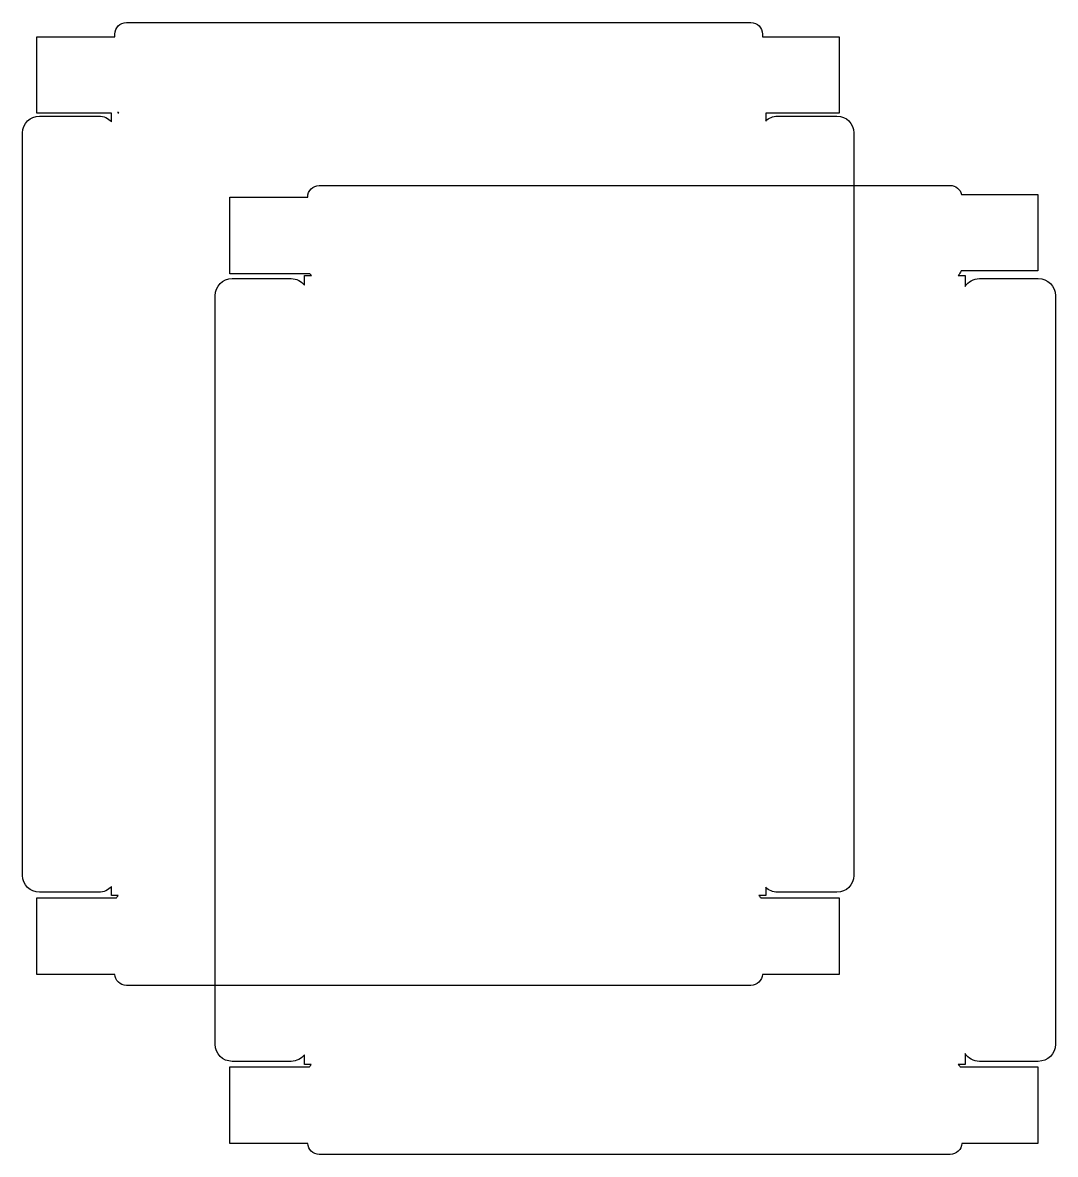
# Model space of a CAD drawing. Header units: centimetres. Extents: x -9.6 to 9.6, y -10.5 to 10.5.
import ezdxf

# ---------------------------------------------------------------- set-up
doc = ezdxf.new("R2010")
doc.units = ezdxf.units.CM
doc.header["$MEASUREMENT"] = 0
doc.layers.add('Layer 1', color=7, linetype='Continuous')

msp = doc.modelspace()

# ---------------------------------------------------------------- linework, layer by layer
at = {"layer": 'Layer 1', "color": 37, "lineweight": 25}
for points, knots in [([(-7.66117, 10.50155), (-7.78021, 10.50155), (-7.87614, 10.40644), (-7.87614, 10.2874), (-7.87614, 10.2874), (-7.87614, 10.2874), (-7.87614, 10.23779), (-7.87614, 10.23779), (-7.87614, 10.23779), (-7.87614, 10.23779), (-9.32308, 10.23779), (-9.32308, 10.23779), (-9.32308, 10.23779), (-9.32308, 10.23779), (-9.32308, 8.82062), (-9.32308, 8.82062), (-9.32308, 8.82062), (-9.32308, 8.82062), (-7.93567, 8.82062), (-7.93567, 8.82062), (-7.93567, 8.82062), (-7.93567, 8.82062), (-7.93567, 8.65939), (-7.93567, 8.65939), (-7.93567, 8.65939), (-7.99319, 8.72609), (-8.0784, 8.76853), (-8.1738, 8.76853), (-8.1738, 8.76853), (-8.1738, 8.76853), (-9.27265, 8.76853), (-9.27265, 8.76853), (-9.27265, 8.76853), (-9.4467, 8.76853), (-9.58684, 8.62838), (-9.58684, 8.45434), (-9.58684, 8.45434), (-9.58684, 8.45434), (-9.58684, -5.32384), (-9.58684, -5.32384), (-9.58684, -5.32384), (-9.58684, -5.49789), (-9.44669, -5.63803), (-9.27265, -5.63803), (-9.27265, -5.63803), (-9.27265, -5.63803), (-8.1738, -5.63803), (-8.1738, -5.63803), (-8.1738, -5.63803), (-8.0784, -5.63803), (-7.9932, -5.59559), (-7.93567, -5.52889), (-7.93567, -5.52889), (-7.93567, -5.52889), (-7.93567, -5.69756), (-7.93567, -5.69756), (-7.93567, -5.69756), (-7.93567, -5.69756), (-7.81082, -5.69756), (-7.81082, -5.69756), (-7.81082, -5.69756), (-7.82453, -5.71082), (-7.83576, -5.72652), (-7.84555, -5.74304), (-7.84555, -5.74304), (-7.84555, -5.74304), (-9.32308, -5.74304), (-9.32308, -5.74304), (-9.32308, -5.74304), (-9.32308, -5.74304), (-9.32308, -7.16021), (-9.32308, -7.16021), (-9.32308, -7.16021), (-9.32308, -7.16021), (-7.87614, -7.16021), (-7.87614, -7.16021), (-7.87614, -7.16021), (-7.87061, -7.27426), (-7.77663, -7.36444), (-7.66117, -7.36444), (-7.66117, -7.36444), (-7.66117, -7.36444), (3.93419, -7.36444), (3.93419, -7.36444), (3.93419, -7.36444), (4.04965, -7.36444), (4.14363, -7.27427), (4.14916, -7.16021), (4.14916, -7.16021), (4.14916, -7.16021), (5.57047, -7.16021), (5.57047, -7.16021), (5.57047, -7.16021), (5.57047, -7.16021), (5.57047, -5.74304), (5.57047, -5.74304), (5.57047, -5.74304), (5.57047, -5.74304), (4.11939, -5.74304), (4.11939, -5.74304), (4.11939, -5.74304), (4.10938, -5.72618), (4.09706, -5.71108), (4.08301, -5.69756), (4.08301, -5.69756), (4.08301, -5.69756), (4.20869, -5.69756), (4.20869, -5.69756), (4.20869, -5.69756), (4.20869, -5.69756), (4.20869, -5.5446), (4.20869, -5.5446), (4.20869, -5.5446), (4.2656, -5.60237), (4.34489, -5.63803), (4.43276, -5.63803), (4.43276, -5.63803), (4.43276, -5.63803), (5.53161, -5.63803), (5.53161, -5.63803), (5.53161, -5.63803), (5.70566, -5.63803), (5.8458, -5.49788), (5.8458, -5.32384), (5.8458, -5.32384), (5.8458, -5.32384), (5.8458, 8.45434), (5.8458, 8.45434), (5.8458, 8.45434), (5.8458, 8.62839), (5.70565, 8.76853), (5.53161, 8.76853), (5.53161, 8.76853), (5.53161, 8.76853), (4.43276, 8.76853), (4.43276, 8.76853), (4.43276, 8.76853), (4.34489, 8.76853), (4.2656, 8.73287), (4.20869, 8.6751), (4.20869, 8.6751), (4.20869, 8.6751), (4.20869, 8.82062), (4.20869, 8.82062), (4.20869, 8.82062), (4.20869, 8.82062), (5.57047, 8.82062), (5.57047, 8.82062), (5.57047, 8.82062), (5.57047, 8.82062), (5.57047, 10.23779), (5.57047, 10.23779), (5.57047, 10.23779), (5.57047, 10.23779), (4.14916, 10.23779), (4.14916, 10.23779), (4.14916, 10.23779), (4.14916, 10.23779), (4.14916, 10.2874), (4.14916, 10.2874), (4.14916, 10.2874), (4.14916, 10.40644), (4.05323, 10.50155), (3.93419, 10.50155), (3.93419, 10.50155), (3.93419, 10.50155), (-7.66117, 10.50155), (-7.66117, 10.50155)], [0, 0, 0, 0, 0.02325581, 0.02325581, 0.02325581, 0.02325581, 0.04651163, 0.04651163, 0.04651163, 0.04651163, 0.06976744, 0.06976744, 0.06976744, 0.06976744, 0.09302326, 0.09302326, 0.09302326, 0.09302326, 0.11627907, 0.11627907, 0.11627907, 0.11627907, 0.13953488, 0.13953488, 0.13953488, 0.13953488, 0.1627907, 0.1627907, 0.1627907, 0.1627907, 0.18604651, 0.18604651, 0.18604651, 0.18604651, 0.20930233, 0.20930233, 0.20930233, 0.20930233, 0.23255814, 0.23255814, 0.23255814, 0.23255814, 0.25581395, 0.25581395, 0.25581395, 0.25581395, 0.27906977, 0.27906977, 0.27906977, 0.27906977, 0.30232558, 0.30232558, 0.30232558, 0.30232558, 0.3255814, 0.3255814, 0.3255814, 0.3255814, 0.34883721, 0.34883721, 0.34883721, 0.34883721, 0.37209302, 0.37209302, 0.37209302, 0.37209302, 0.39534884, 0.39534884, 0.39534884, 0.39534884, 0.41860465, 0.41860465, 0.41860465, 0.41860465, 0.44186047, 0.44186047, 0.44186047, 0.44186047, 0.46511628, 0.46511628, 0.46511628, 0.46511628, 0.48837209, 0.48837209, 0.48837209, 0.48837209, 0.51162791, 0.51162791, 0.51162791, 0.51162791, 0.53488372, 0.53488372, 0.53488372, 0.53488372, 0.55813953, 0.55813953, 0.55813953, 0.55813953, 0.58139535, 0.58139535, 0.58139535, 0.58139535, 0.60465116, 0.60465116, 0.60465116, 0.60465116, 0.62790698, 0.62790698, 0.62790698, 0.62790698, 0.65116279, 0.65116279, 0.65116279, 0.65116279, 0.6744186, 0.6744186, 0.6744186, 0.6744186, 0.69767442, 0.69767442, 0.69767442, 0.69767442, 0.72093023, 0.72093023, 0.72093023, 0.72093023, 0.74418605, 0.74418605, 0.74418605, 0.74418605, 0.76744186, 0.76744186, 0.76744186, 0.76744186, 0.79069767, 0.79069767, 0.79069767, 0.79069767, 0.81395349, 0.81395349, 0.81395349, 0.81395349, 0.8372093, 0.8372093, 0.8372093, 0.8372093, 0.86046512, 0.86046512, 0.86046512, 0.86046512, 0.88372093, 0.88372093, 0.88372093, 0.88372093, 0.90697674, 0.90697674, 0.90697674, 0.90697674, 0.93023256, 0.93023256, 0.93023256, 0.93023256, 0.95348837, 0.95348837, 0.95348837, 0.95348837, 1, 1, 1, 1]), ([(-7.81744, 8.84294), (-7.81255, 8.83775), (-7.80711, 8.83275), (-7.80173, 8.82806), (-7.80173, 8.82806), (-7.80173, 8.82806), (-7.81744, 8.82806), (-7.81744, 8.82806), (-7.81744, 8.82806), (-7.81744, 8.82806), (-7.81744, 8.84294), (-7.81744, 8.84294)], [0, 0, 0, 0, 0.25, 0.25, 0.25, 0.25, 0.5, 0.5, 0.5, 0.5, 1, 1, 1, 1])]:
    msp.add_open_spline(points, degree=3, knots=knots, dxfattribs=at)
at = {"layer": 'Layer 1', "color": 43, "lineweight": 25}
msp.add_open_spline([(-4.07863, 7.47991), (-4.19767, 7.47991), (-4.2936, 7.38398), (-4.2936, 7.26494), (-4.2936, 7.26494), (-4.2936, 7.26494), (-4.2936, 7.25998), (-4.2936, 7.25998), (-4.2936, 7.25998), (-4.2936, 7.25998), (-5.74054, 7.25998), (-5.74054, 7.25998), (-5.74054, 7.25998), (-5.74054, 7.25998), (-5.74054, 5.84281), (-5.74054, 5.84281), (-5.74054, 5.84281), (-5.74054, 5.84281), (-4.25391, 5.84281), (-4.25391, 5.84281), (-4.25391, 5.84281), (-4.24549, 5.83105), (-4.23555, 5.82036), (-4.22497, 5.81056), (-4.22497, 5.81056), (-4.22497, 5.81056), (-4.35313, 5.81056), (-4.35313, 5.81056), (-4.35313, 5.81056), (-4.35313, 5.81056), (-4.35313, 5.62949), (-4.35313, 5.62949), (-4.35313, 5.62949), (-4.41101, 5.70358), (-4.50028, 5.75103), (-4.602, 5.75103), (-4.602, 5.75103), (-4.602, 5.75103), (-5.69589, 5.75103), (-5.69589, 5.75103), (-5.69589, 5.75103), (-5.87137, 5.75103), (-6.01256, 5.60984), (-6.01256, 5.43436), (-6.01256, 5.43436), (-6.01256, 5.43436), (-6.01256, -8.45792), (-6.01256, -8.45792), (-6.01256, -8.45792), (-6.01256, -8.6334), (-5.87137, -8.77459), (-5.69589, -8.77459), (-5.69589, -8.77459), (-5.69589, -8.77459), (-4.602, -8.77459), (-4.602, -8.77459), (-4.602, -8.77459), (-4.50034, -8.77459), (-4.41101, -8.72705), (-4.35313, -8.65305), (-4.35313, -8.65305), (-4.35313, -8.65305), (-4.35313, -8.83412), (-4.35313, -8.83412), (-4.35313, -8.83412), (-4.35313, -8.83412), (-4.22828, -8.83412), (-4.22828, -8.83412), (-4.22828, -8.83412), (-4.24199, -8.84738), (-4.25322, -8.86308), (-4.26301, -8.8796), (-4.26301, -8.8796), (-4.26301, -8.8796), (-5.74054, -8.8796), (-5.74054, -8.8796), (-5.74054, -8.8796), (-5.74054, -8.8796), (-5.74054, -10.29677), (-5.74054, -10.29677), (-5.74054, -10.29677), (-5.74054, -10.29677), (-4.2936, -10.29677), (-4.2936, -10.29677), (-4.2936, -10.29677), (-4.28807, -10.41082), (-4.19409, -10.501), (-4.07863, -10.501), (-4.07863, -10.501), (-4.07863, -10.501), (7.6358, -10.501), (7.6358, -10.501), (7.6358, -10.501), (7.75126, -10.501), (7.84524, -10.41082), (7.85077, -10.29677), (7.85077, -10.29677), (7.85077, -10.29677), (9.25885, -10.29677), (9.25885, -10.29677), (9.25885, -10.29677), (9.25885, -10.29677), (9.25885, -8.8796), (9.25885, -8.8796), (9.25885, -8.8796), (9.25885, -8.8796), (7.82101, -8.8796), (7.82101, -8.8796), (7.82101, -8.8796), (7.811, -8.86274), (7.79867, -8.84764), (7.78463, -8.83412), (7.78463, -8.83412), (7.78463, -8.83412), (7.91031, -8.83412), (7.91031, -8.83412), (7.91031, -8.83412), (7.91031, -8.83412), (7.91031, -8.62824), (7.91031, -8.62824), (7.91031, -8.62824), (7.96647, -8.71619), (8.06485, -8.77459), (8.17737, -8.77459), (8.17737, -8.77459), (8.17737, -8.77459), (9.27043, -8.77459), (9.27043, -8.77459), (9.27043, -8.77459), (9.44591, -8.77459), (9.5871, -8.6334), (9.5871, -8.45792), (9.5871, -8.45792), (9.5871, -8.45792), (9.5871, 5.43436), (9.5871, 5.43436), (9.5871, 5.43436), (9.5871, 5.60984), (9.44591, 5.75103), (9.27043, 5.75103), (9.27043, 5.75103), (9.27043, 5.75103), (8.17737, 5.75103), (8.17737, 5.75103), (8.17737, 5.75103), (8.06491, 5.75103), (7.96649, 5.69337), (7.91031, 5.60551), (7.91031, 5.60551), (7.91031, 5.60551), (7.91031, 5.81056), (7.91031, 5.81056), (7.91031, 5.81056), (7.91031, 5.81056), (7.78132, 5.81056), (7.78132, 5.81056), (7.78132, 5.81056), (7.80636, 5.83368), (7.82563, 5.86298), (7.83754, 5.89572), (7.83754, 5.89572), (7.83754, 5.89572), (9.25885, 5.89572), (9.25885, 5.89572), (9.25885, 5.89572), (9.25885, 5.89572), (9.25885, 7.31289), (9.25885, 7.31289), (9.25885, 7.31289), (9.25885, 7.31289), (7.84581, 7.31289), (7.84581, 7.31289), (7.84581, 7.31289), (7.82422, 7.40886), (7.73845, 7.47991), (7.6358, 7.47991), (7.6358, 7.47991), (7.6358, 7.47991), (-4.07863, 7.47991), (-4.07863, 7.47991)], degree=3, knots=[0, 0, 0, 0, 0.02173913, 0.02173913, 0.02173913, 0.02173913, 0.04347826, 0.04347826, 0.04347826, 0.04347826, 0.06521739, 0.06521739, 0.06521739, 0.06521739, 0.08695652, 0.08695652, 0.08695652, 0.08695652, 0.10869565, 0.10869565, 0.10869565, 0.10869565, 0.13043478, 0.13043478, 0.13043478, 0.13043478, 0.15217391, 0.15217391, 0.15217391, 0.15217391, 0.17391304, 0.17391304, 0.17391304, 0.17391304, 0.19565217, 0.19565217, 0.19565217, 0.19565217, 0.2173913, 0.2173913, 0.2173913, 0.2173913, 0.23913043, 0.23913043, 0.23913043, 0.23913043, 0.26086957, 0.26086957, 0.26086957, 0.26086957, 0.2826087, 0.2826087, 0.2826087, 0.2826087, 0.30434783, 0.30434783, 0.30434783, 0.30434783, 0.32608696, 0.32608696, 0.32608696, 0.32608696, 0.34782609, 0.34782609, 0.34782609, 0.34782609, 0.36956522, 0.36956522, 0.36956522, 0.36956522, 0.39130435, 0.39130435, 0.39130435, 0.39130435, 0.41304348, 0.41304348, 0.41304348, 0.41304348, 0.43478261, 0.43478261, 0.43478261, 0.43478261, 0.45652174, 0.45652174, 0.45652174, 0.45652174, 0.47826087, 0.47826087, 0.47826087, 0.47826087, 0.5, 0.5, 0.5, 0.5, 0.52173913, 0.52173913, 0.52173913, 0.52173913, 0.54347826, 0.54347826, 0.54347826, 0.54347826, 0.56521739, 0.56521739, 0.56521739, 0.56521739, 0.58695652, 0.58695652, 0.58695652, 0.58695652, 0.60869565, 0.60869565, 0.60869565, 0.60869565, 0.63043478, 0.63043478, 0.63043478, 0.63043478, 0.65217391, 0.65217391, 0.65217391, 0.65217391, 0.67391304, 0.67391304, 0.67391304, 0.67391304, 0.69565217, 0.69565217, 0.69565217, 0.69565217, 0.7173913, 0.7173913, 0.7173913, 0.7173913, 0.73913043, 0.73913043, 0.73913043, 0.73913043, 0.76086957, 0.76086957, 0.76086957, 0.76086957, 0.7826087, 0.7826087, 0.7826087, 0.7826087, 0.80434783, 0.80434783, 0.80434783, 0.80434783, 0.82608696, 0.82608696, 0.82608696, 0.82608696, 0.84782609, 0.84782609, 0.84782609, 0.84782609, 0.86956522, 0.86956522, 0.86956522, 0.86956522, 0.89130435, 0.89130435, 0.89130435, 0.89130435, 0.91304348, 0.91304348, 0.91304348, 0.91304348, 0.93478261, 0.93478261, 0.93478261, 0.93478261, 0.95652174, 0.95652174, 0.95652174, 0.95652174, 1, 1, 1, 1], dxfattribs=at)

doc.saveas('drawing.dxf')
